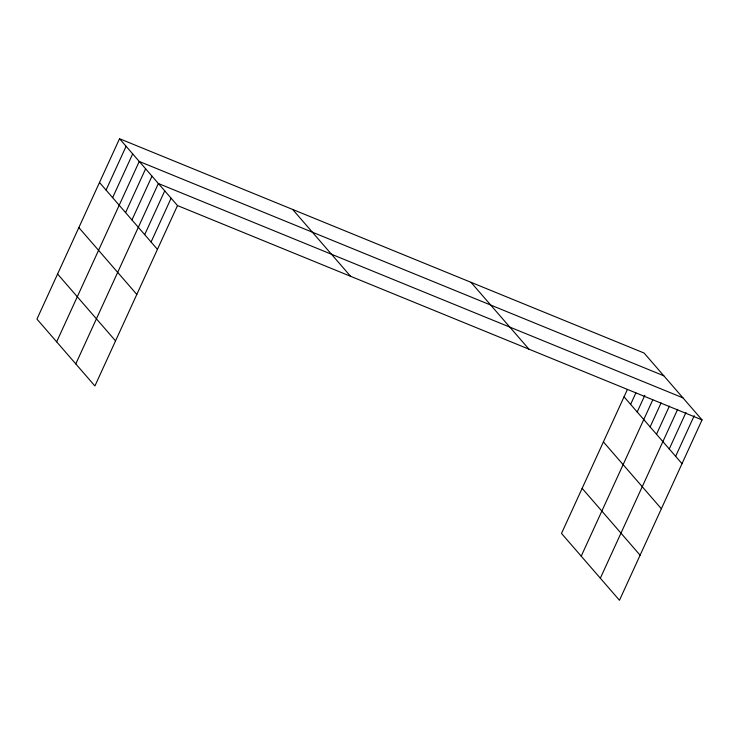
<?xml version="1.0" encoding="UTF-8"?>
<svg xmlns="http://www.w3.org/2000/svg" width="739" height="739" viewBox="0 0 739 739"><rect width="100%" height="100%" fill="white"/><g stroke="black" fill="none" stroke-linecap="round" stroke-linejoin="round"><path stroke-width="1.11" d="M119.533 138.72L36.95 319.1L94.906 385.961L177.499 205.571L119.533 138.72L644.094 353.039L702.05 419.9L619.467 600.28L561.501 533.429L627.383 389.527M106.056 190.08L126.101 146.294M112.624 197.655L132.678 153.878M56.654 341.834L139.246 161.453L663.798 375.772M125.575 212.592L145.62 168.806M131.948 219.945L151.994 176.159M75.784 363.893L158.368 183.512L682.919 397.831M144.696 234.651L164.742 190.865M151.07 242.004L171.115 198.218M630.616 404.399L635.863 392.936M637.184 411.983L644.824 395.3M581.214 556.153L652.823 399.753M650.126 426.911L661.1 402.931M656.5 434.264L669.386 406.117M600.336 578.221L677.672 409.304M669.257 448.97L685.958 412.482M675.631 456.323L694.244 415.669M177.499 205.571L702.05 419.9M624.049 396.825L682.005 463.676M470.992 282.316L528.948 349.168M603.403 441.904L661.368 508.755M582.147 488.35L640.103 555.201M292.644 209.442L350.6 276.303M99.488 182.505L157.444 249.357M78.851 227.584L136.807 294.436M57.587 274.03L115.543 340.882"/></g></svg>
